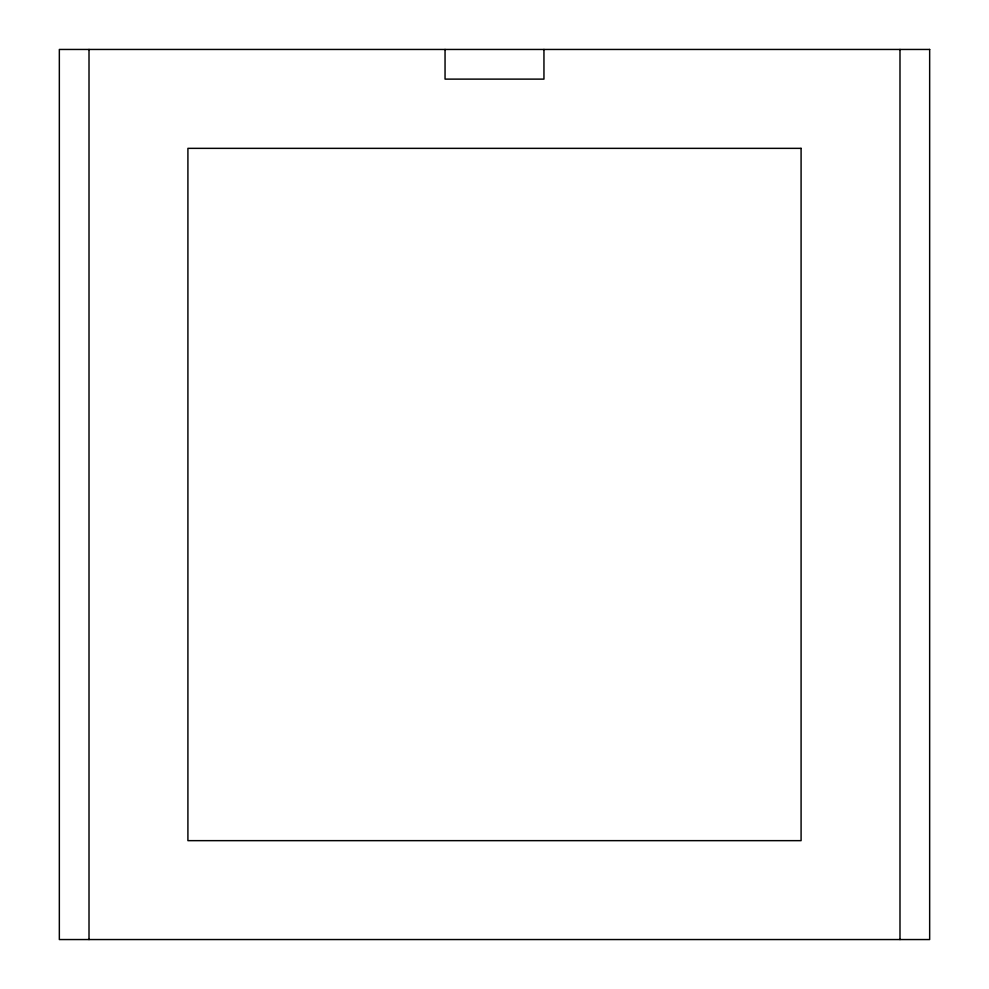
<?xml version="1.0" encoding="UTF-8"?>
<svg xmlns="http://www.w3.org/2000/svg" width="989" height="989" viewBox="0 0 989 989"><rect width="100%" height="100%" fill="white"/><g stroke="black" fill="none" stroke-linecap="round" stroke-linejoin="round"><path stroke-width="1.48" d="M899.99 49.45L899.99 939.55M543.95 49.45L543.95 79.12L445.05 79.12L445.05 49.45M89.01 49.45L89.01 939.55M929.66 49.45L59.34 49.45L59.34 939.55L929.66 939.55L929.66 49.45M801.09 148.35L187.91 148.35L187.91 840.65L801.09 840.65L801.09 148.35"/></g></svg>
